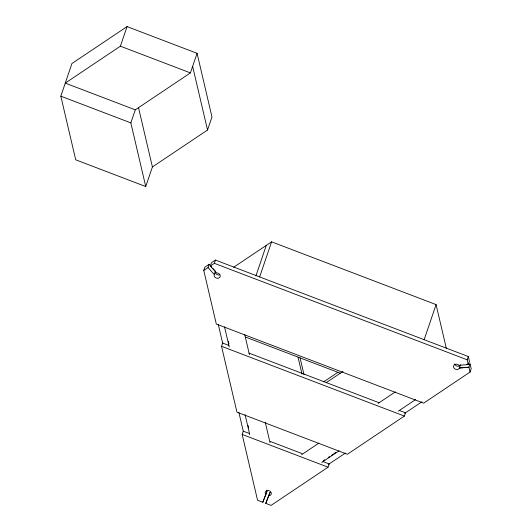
<?xml version="1.0" encoding="UTF-8"?>
<svg xmlns="http://www.w3.org/2000/svg" width="532" height="532" viewBox="0 0 532 532"><rect width="100%" height="100%" fill="white"/><g stroke="black" fill="none" stroke-linecap="round" stroke-linejoin="round"><path stroke-width="0.8" d="M460.599 364.719L459.149 368.556A3.126 2.607 18.8 0 1 454.674 368.749A3.126 2.607 18.8 0 1 454.341 364.819A3.126 2.607 18.8 0 1 458.877 365.318L468.326 364.606L469.437 361.341L468.313 356.54L215.487 260.075L211.45 262.775L210.333 266.04L216.63 272.969L217.369 272.996A3.126 2.607 18.8 0 1 220.228 276.294A3.126 2.607 18.8 0 1 216.477 278.13A3.126 2.607 18.8 0 1 214.27 274.505L208.039 267.583L209.149 264.318L211.756 267.184M60.821 96.172L71.933 63.534L127.055 26.6L197.079 53.32L211.975 116.967L207.533 130.021L152.411 166.955L145.741 186.539L75.717 159.819L60.821 96.172L130.845 122.892L145.741 186.539M197.079 53.32L190.409 72.904L135.288 109.831L65.263 83.118L120.385 46.184L127.055 26.6M130.845 122.892L135.288 109.831M466.897 364.214L470.049 363.968L471.179 368.789L470.069 372.054L423.658 403.15L216.311 324.035L203.763 270.442L204.88 267.177L209.149 264.318M210.333 266.04L214.376 263.333L215.487 260.075M214.296 274.465L215.407 271.2L212.8 268.334M399.279 410.445L405.477 412.812L404.367 416.071L347.349 454.275L236.94 412.147L221.525 346.305L222.635 343.04L228.833 345.408M255.945 275.802L266.293 245.392M259.656 276.926L271.599 241.834L436.087 304.597L446.361 348.48M266.339 490.158A3.126 2.607 18.8 0 0 266.599 490.837L267.004 491.382L262.841 502.274L257.561 500.26L242.153 434.418L243.264 431.153L249.455 433.514M262.841 502.274L263.952 499.009M322.977 461.57L329.168 463.931L328.058 467.196L271.041 505.4L265.761 503.385L269.97 492.566A3.126 2.607 18.8 0 0 270.728 492.413M265.761 503.385L269.897 492.559M424.144 339.689L436.087 304.597M468.326 364.606L467.202 359.805L468.313 356.54M470.049 363.968L468.938 367.233L470.069 372.054M264.258 498.245L267.004 491.382M203.763 270.442L208.039 267.583M233.694 267.23L271.599 241.834M323.749 381.796L338.006 372.24M326.322 382.594L343.04 371.389M301.597 454.694L318.841 443.143M378.146 403.409L395.389 391.858M323.396 460.719L324.773 459.794M328.217 457.487L329.594 456.562M331.37 455.379L332.746 454.454M333.724 453.796L335.792 452.413M321.767 462.441L339.017 450.883M398.348 411.13L415.598 399.579M328.271 464.536L345.494 452.998M404.726 413.311L421.942 401.78M268.78 495.824L268.86 495.831A3.126 2.607 18.8 0 0 271.18 492.699A3.126 2.607 18.8 0 0 267.104 490.61A3.126 2.607 18.8 0 0 265.488 494.102L265.894 494.647M120.385 46.184L190.409 72.904M214.376 263.333L467.202 359.805M245.631 337.108L340.294 373.231M248.976 353.095L379.136 402.757M221.525 346.305L404.367 416.071M270.349 441.487L302.083 453.597M242.153 434.418L328.058 467.196M300.075 357.843L304.011 374.648M298.026 357.105L301.996 374.076M192.631 66.374L207.533 130.021M244.727 334.562L249.448 354.724M265.308 422.474L270.023 442.637M228.394 341.418L228.96 343.845M248.065 425.474L248.637 427.894M224.504 326.828L229.219 346.964M245.059 414.634L249.774 434.77M218.246 324.301L222.788 343.699M238.868 412.393L243.41 431.791M138.453 107.331L152.411 166.955M460.26 365.291A3.126 2.607 18.8 0 1 457.114 366.136A3.126 2.607 18.8 0 1 454.68 363.835M219.676 274.851A3.126 2.607 18.8 0 1 215.234 271.905M468.094 367.279L459.488 367.984L468.938 367.233L468.094 367.279"/></g></svg>
